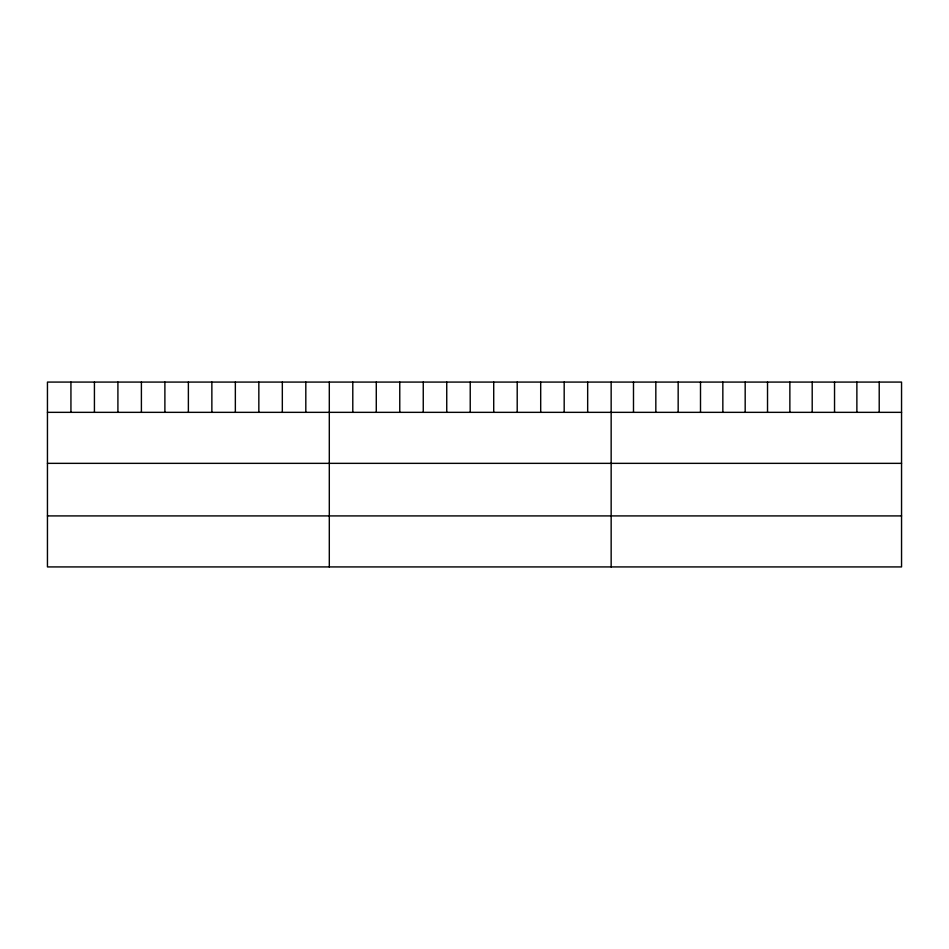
<?xml version="1.0" encoding="UTF-8"?>
<svg xmlns="http://www.w3.org/2000/svg" width="949" height="949" viewBox="0 0 949 949"><rect width="100%" height="100%" fill="white"/><g stroke="black" fill="none" stroke-linecap="round" stroke-linejoin="round"><path stroke-width="1.42" d="M901.55 412.341L901.55 566.921L47.45 566.921L47.45 382.079L901.55 382.079L901.55 412.341L47.45 412.341M47.45 463.349L901.55 463.349M47.45 515.912L901.55 515.912M879.213 382.079L879.213 412.341M856.876 382.079L856.876 412.341M834.539 382.079L834.539 412.341M812.202 382.079L812.202 412.341M789.865 382.079L789.865 412.341M767.527 382.079L767.527 412.341M745.179 382.079L745.179 412.341M722.841 382.079L722.841 412.341M700.504 382.079L700.504 412.341M678.167 382.079L678.167 412.341M655.83 382.079L655.83 412.341M633.493 382.079L633.493 412.341M611.156 382.079L611.156 566.921M587.668 382.079L587.668 412.341M564.181 382.079L564.181 412.341M540.693 382.079L540.693 412.341M517.205 382.079L517.205 412.341M493.717 382.079L493.717 412.341M470.229 382.079L470.229 412.341M446.742 382.079L446.742 412.341M423.254 382.079L423.254 412.341M399.766 382.079L399.766 412.341M376.279 382.079L376.279 412.341M352.791 382.079L352.791 412.341M329.303 382.079L329.303 566.921M305.815 382.079L305.815 412.341M282.327 382.079L282.327 412.341M258.84 382.079L258.84 412.341M235.352 382.079L235.352 412.341M211.864 382.079L211.864 412.341M188.377 382.079L188.377 412.341M164.889 382.079L164.889 412.341M141.401 382.079L141.401 412.341M117.913 382.079L117.913 412.341M94.425 382.079L94.425 412.341M70.938 382.079L70.938 412.341"/></g></svg>
